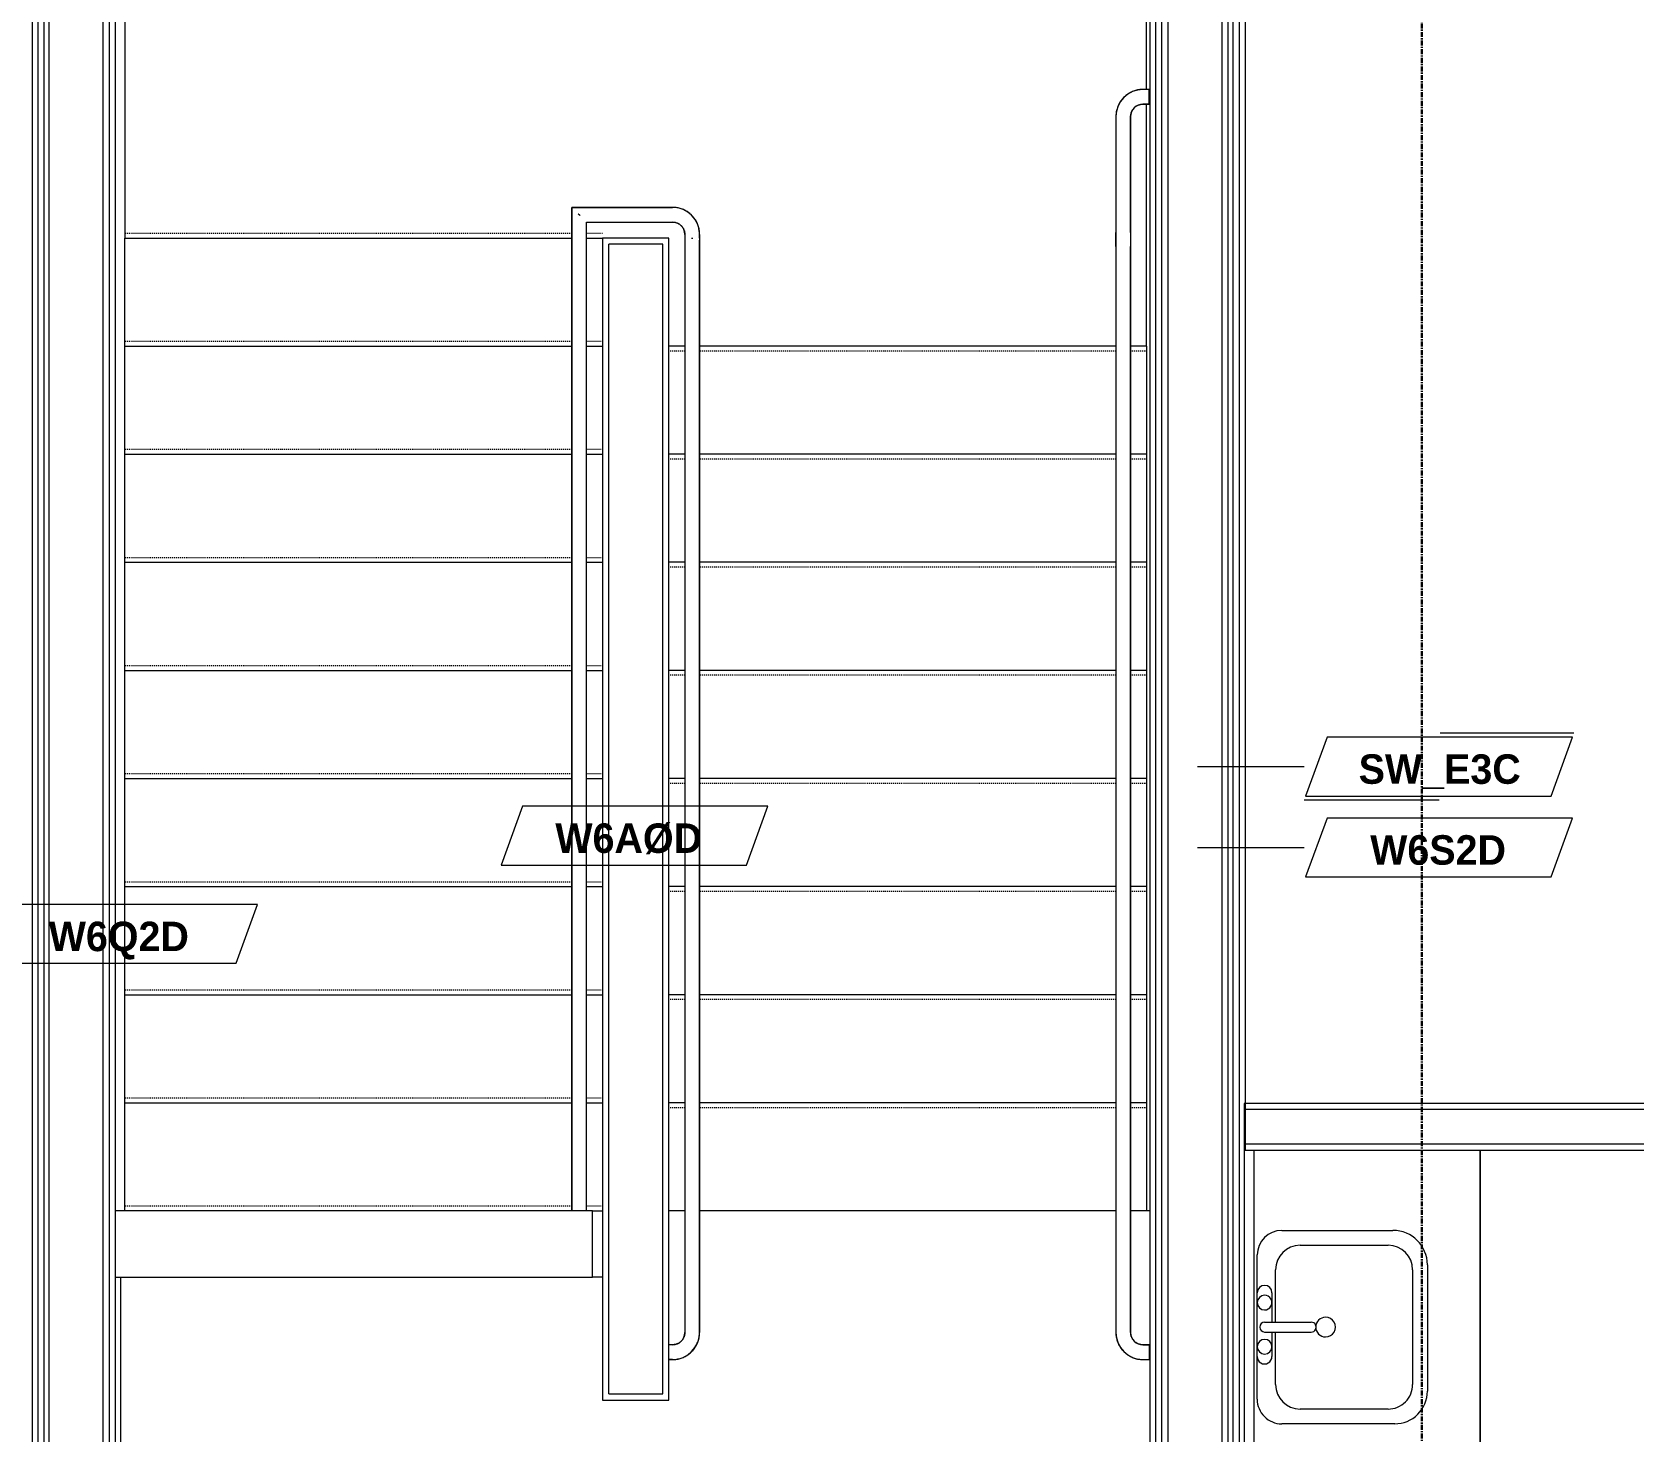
# Model space of a CAD drawing. Header units: inches. Extents: x -4058 to -1781, y 9814 to 12264.
# Drawn here: x -2641.7 to -2478.7, y 11907.7 to 12050.2 of the extents above; entities that cross this region are included whole.
import ezdxf

# ---------------------------------------------------------------- set-up
doc = ezdxf.new("R2010")
doc.units = ezdxf.units.IN
doc.header["$MEASUREMENT"] = 0
doc.linetypes.add('Grid Line 1_2_', pattern=[0.875, 0.5, -0.125, 0.125, -0.125])
doc.linetypes.add('Overhead 1_16_', pattern=[0.101562, 0.0625, -0.039062])
for name, color, linetype, lineweight in [('0-1', 7, 'Continuous', 5), ('0-2', 7, 'Continuous', 9), ('A-FLOR-1', 7, 'Continuous', 9), ('A-FLOR-2', 192, 'Continuous', 9), ('A-FLOR-HRAL-1', 7, 'Continuous', 9), ('A-WALL', 113, 'Continuous', 18), ('A-WALL-2', 250, 'Continuous', 18), ('A-WALL-3', 113, 'Continuous', 9), ('A-WALL-IDEN', 211, 'Continuous', 9), ('I-WALL-1', 7, 'Continuous', 9), ('P-SANR-FIXT', 6, 'Continuous', 9), ('Q-CASE', 31, 'Continuous', 9), ('Q-CASE-1', 7, 'Continuous', 9), ('S-GRID-1', 1, 'Grid Line 1_2_', 30), ('S-STRS-1', 7, 'Continuous', 9), ('S-STRS-2', 7, 'Overhead 1_16_', 9)]:
    doc.layers.add(name, color=color, linetype=linetype, lineweight=lineweight)
doc.styles.add('Century Gothic_B', font='GOTHICB.TTF', dxfattribs={"height": 3})

# ---------------------------------------------------------------- blocks, each defined once
blk = doc.blocks.new('Top Rail Type - Top Rail_Internal_-2690360-UNITS PLANS - 3RD FLOOR')
at = {"layer": 'A-FLOR-HRAL-1'}
for p, q in [((-2586.81, 12032.31), (-2586.81, 12029.75)), ((-2576.56, 12032.31), (-2586.81, 12032.31)), ((-2585.31, 12029.75), (-2585.31, 12030.81)), ((-2585.31, 12030.81), (-2576.56, 12030.81)), ((-2586.81, 12029.1), (-2586.81, 11930.19)), ((-2585.31, 11930.19), (-2585.31, 12029.1)), ((-2575.31, 12029.56), (-2575.31, 12029.17)), ((-2575.31, 12028.98), (-2575.31, 12017.8)), ((-2573.81, 12029.17), (-2573.81, 12029.56)), ((-2573.81, 12017.8), (-2573.81, 12028.98)), ((-2575.31, 12017.8), (-2575.31, 11930.28)), ((-2573.81, 11930.28), (-2573.81, 12017.8)), ((-2575.31, 11929.63), (-2575.31, 11917.81)), ((-2573.81, 11917.81), (-2573.81, 11929.63)), ((-2576.56, 11916.56), (-2576.94, 11916.56)), ((-2576.94, 11915.06), (-2576.56, 11915.06))]:
    blk.add_line(p, q, dxfattribs=at)
at = {"layer": 'A-FLOR-HRAL-1', "flags": 128}
for points in [[(-2573.81, 12029.56), (-2573.81, 12029.67), (-2573.82, 12029.78), (-2573.83, 12029.89), (-2573.85, 12030), (-2573.87, 12030.11), (-2573.89, 12030.22), (-2573.92, 12030.32), (-2573.95, 12030.43), (-2573.99, 12030.53), (-2574.03, 12030.64), (-2574.07, 12030.74), (-2574.12, 12030.83), (-2574.17, 12030.93), (-2574.23, 12031.03), (-2574.29, 12031.12), (-2574.36, 12031.21), (-2574.42, 12031.29), (-2574.49, 12031.38), (-2574.57, 12031.46), (-2574.65, 12031.54), (-2574.73, 12031.61), (-2574.81, 12031.68), (-2574.9, 12031.75), (-2574.98, 12031.82), (-2575.08, 12031.88), (-2575.17, 12031.94), (-2575.27, 12031.99), (-2575.36, 12032.04), (-2575.46, 12032.09), (-2575.56, 12032.13), (-2575.67, 12032.17), (-2575.77, 12032.2), (-2575.88, 12032.23), (-2575.99, 12032.25), (-2576.09, 12032.27), (-2576.2, 12032.29), (-2576.31, 12032.3), (-2576.42, 12032.31), (-2576.53, 12032.31), (-2576.56, 12032.31)], [(-2576.56, 12030.81), (-2576.51, 12030.81), (-2576.46, 12030.81), (-2576.41, 12030.81), (-2576.36, 12030.8), (-2576.31, 12030.79), (-2576.26, 12030.78), (-2576.22, 12030.77), (-2576.17, 12030.75), (-2576.12, 12030.73), (-2576.07, 12030.72), (-2576.03, 12030.7), (-2575.98, 12030.67), (-2575.94, 12030.65), (-2575.9, 12030.62), (-2575.86, 12030.6), (-2575.81, 12030.57), (-2575.78, 12030.54), (-2575.74, 12030.5), (-2575.7, 12030.47), (-2575.66, 12030.44), (-2575.63, 12030.4), (-2575.6, 12030.36), (-2575.57, 12030.32), (-2575.54, 12030.28), (-2575.51, 12030.24), (-2575.48, 12030.2), (-2575.46, 12030.15), (-2575.44, 12030.11), (-2575.42, 12030.06), (-2575.4, 12030.02), (-2575.38, 12029.97), (-2575.36, 12029.92), (-2575.35, 12029.87), (-2575.34, 12029.83), (-2575.33, 12029.78), (-2575.32, 12029.73), (-2575.32, 12029.68), (-2575.31, 12029.63), (-2575.31, 12029.58), (-2575.31, 12029.56)], [(-2586.81, 12029.75), (-2586.81, 12029.7), (-2586.81, 12029.65), (-2586.81, 12029.6), (-2586.81, 12029.55), (-2586.81, 12029.5), (-2586.81, 12029.45), (-2586.81, 12029.4), (-2586.81, 12029.36), (-2586.81, 12029.31), (-2586.81, 12029.26), (-2586.81, 12029.22), (-2586.81, 12029.17), (-2586.81, 12029.13), (-2586.81, 12029.1)], [(-2585.31, 12029.1), (-2585.31, 12029.14), (-2585.31, 12029.19), (-2585.31, 12029.23), (-2585.31, 12029.28), (-2585.31, 12029.33), (-2585.31, 12029.37), (-2585.31, 12029.42), (-2585.31, 12029.47), (-2585.31, 12029.52), (-2585.31, 12029.57), (-2585.31, 12029.62), (-2585.31, 12029.67), (-2585.31, 12029.72), (-2585.31, 12029.75)], [(-2575.31, 11930.28), (-2575.31, 11930.24), (-2575.31, 11930.19), (-2575.31, 11930.15), (-2575.31, 11930.1), (-2575.31, 11930.05), (-2575.31, 11930.01), (-2575.31, 11929.96), (-2575.31, 11929.91), (-2575.31, 11929.86), (-2575.31, 11929.81), (-2575.31, 11929.76), (-2575.31, 11929.71), (-2575.31, 11929.66), (-2575.31, 11929.63)], [(-2573.81, 11929.63), (-2573.81, 11929.68), (-2573.81, 11929.73), (-2573.81, 11929.78), (-2573.81, 11929.83), (-2573.81, 11929.88), (-2573.81, 11929.93), (-2573.81, 11929.97), (-2573.81, 11930.02), (-2573.81, 11930.07), (-2573.81, 11930.12), (-2573.81, 11930.16), (-2573.81, 11930.21), (-2573.81, 11930.25), (-2573.81, 11930.28)], [(-2576.56, 11915.06), (-2576.45, 11915.07), (-2576.34, 11915.07), (-2576.23, 11915.08), (-2576.12, 11915.1), (-2576.01, 11915.12), (-2575.91, 11915.14), (-2575.8, 11915.17), (-2575.7, 11915.2), (-2575.59, 11915.24), (-2575.49, 11915.28), (-2575.39, 11915.33), (-2575.29, 11915.38), (-2575.19, 11915.43), (-2575.1, 11915.48), (-2575.01, 11915.54), (-2574.92, 11915.61), (-2574.83, 11915.68), (-2574.75, 11915.75), (-2574.67, 11915.82), (-2574.59, 11915.9), (-2574.51, 11915.98), (-2574.44, 11916.06), (-2574.37, 11916.15), (-2574.31, 11916.24), (-2574.25, 11916.33), (-2574.19, 11916.42), (-2574.14, 11916.52), (-2574.09, 11916.62), (-2574.04, 11916.72), (-2574, 11916.82), (-2573.96, 11916.92), (-2573.93, 11917.03), (-2573.9, 11917.13), (-2573.87, 11917.24), (-2573.85, 11917.35), (-2573.83, 11917.46), (-2573.82, 11917.57), (-2573.81, 11917.67), (-2573.81, 11917.78), (-2573.81, 11917.81)], [(-2575.31, 11917.81), (-2575.31, 11917.76), (-2575.32, 11917.71), (-2575.32, 11917.66), (-2575.33, 11917.62), (-2575.34, 11917.57), (-2575.35, 11917.52), (-2575.36, 11917.47), (-2575.37, 11917.42), (-2575.39, 11917.37), (-2575.41, 11917.33), (-2575.43, 11917.28), (-2575.45, 11917.24), (-2575.48, 11917.19), (-2575.5, 11917.15), (-2575.53, 11917.11), (-2575.56, 11917.07), (-2575.59, 11917.03), (-2575.62, 11916.99), (-2575.66, 11916.95), (-2575.69, 11916.92), (-2575.73, 11916.88), (-2575.76, 11916.85), (-2575.8, 11916.82), (-2575.84, 11916.79), (-2575.89, 11916.76), (-2575.93, 11916.74), (-2575.97, 11916.71), (-2576.02, 11916.69), (-2576.06, 11916.67), (-2576.11, 11916.65), (-2576.16, 11916.63), (-2576.2, 11916.62), (-2576.25, 11916.6), (-2576.3, 11916.59), (-2576.35, 11916.58), (-2576.4, 11916.58), (-2576.45, 11916.57), (-2576.5, 11916.57), (-2576.55, 11916.56), (-2576.56, 11916.56)]]:
    blk.add_lwpolyline(points, dxfattribs=at)
at = {"layer": 'A-FLOR-HRAL-1'}
blk.add_open_spline([(-2585.97, 12031.47), (-2585.98, 12031.49), (-2586.01, 12031.52), (-2586.06, 12031.56), (-2586.11, 12031.61), (-2586.14, 12031.64), (-2586.15, 12031.66)], degree=3, knots=[0.46086968, 0.46086968, 0.46086968, 0.46086968, 0.47916667, 0.5, 0.52083333, 0.53913032, 0.53913032, 0.53913032, 0.53913032], dxfattribs=at)
blk.add_open_spline([(-2574.64, 12029.19), (-2574.61, 12029.19), (-2574.56, 12029.19), (-2574.51, 12029.19), (-2574.48, 12029.19)], degree=3, dxfattribs=at)
blk = doc.blocks.new('Top Rail Type - Top Rail_Internal_-V1-UNITS PLANS - 3RD FLOOR')
at = {"layer": 'A-FLOR-HRAL-1'}
for p, q in [((-2586.81, 12032.31), (-2576.56, 12032.31)), ((-2586.81, 12029.75), (-2586.81, 12032.31)), ((-2585.31, 12030.81), (-2576.56, 12030.81)), ((-2585.31, 12029.75), (-2585.31, 12030.81)), ((-2586.81, 12028.71), (-2586.81, 12029.75)), ((-2585.31, 12028.71), (-2585.31, 12029.75)), ((-2575.31, 12029.56), (-2575.31, 12029.19)), ((-2575.31, 12029.19), (-2575.31, 11930.67)), ((-2573.81, 12029.56), (-2573.81, 12029.19)), ((-2573.81, 12029.19), (-2573.81, 11930.67)), ((-2586.81, 11930.19), (-2586.81, 12028.71)), ((-2585.31, 11930.19), (-2585.31, 12028.71)), ((-2575.31, 11930.67), (-2575.31, 11929.63)), ((-2575.31, 11929.63), (-2575.31, 11917.81)), ((-2573.81, 11930.67), (-2573.81, 11929.63)), ((-2573.81, 11929.63), (-2573.81, 11917.81)), ((-2576.56, 11916.56), (-2576.94, 11916.56)), ((-2576.56, 11915.06), (-2576.94, 11915.06))]:
    blk.add_line(p, q, dxfattribs=at)
for centre, radius, start, end in [((-2576.56, 12029.56), 2.75, 0, 90), ((-2576.56, 12029.56), 1.25, 0, 90), ((-2576.56, 11917.81), 1.25, 270, 0), ((-2576.56, 11917.81), 2.75, 270, 0)]:
    blk.add_arc(centre, radius, start, end, dxfattribs=at)
blk = doc.blocks.new('Top Rail Type - Top Rail_Internal_-2690362-UNITS PLANS - 3RD FLOOR')
at = {"layer": 'A-FLOR-HRAL-1'}
for p, q in [((-2528.06, 12044.31), (-2528.69, 12044.31)), ((-2528.06, 12043.66), (-2528.06, 12043.47)), ((-2528.69, 12042.81), (-2528.06, 12042.81)), ((-2531.44, 12041.56), (-2531.44, 12029.75)), ((-2529.94, 12029.75), (-2529.94, 12041.56)), ((-2531.44, 12028.32), (-2531.44, 12017.8)), ((-2529.94, 12017.8), (-2529.94, 12028.32)), ((-2531.44, 12017.8), (-2531.44, 11930.28)), ((-2529.94, 11930.28), (-2529.94, 12017.8)), ((-2531.44, 11929.63), (-2531.44, 11917.81)), ((-2529.94, 11917.81), (-2529.94, 11929.63)), ((-2528.06, 11916.56), (-2528.69, 11916.56)), ((-2528.69, 11915.06), (-2528.06, 11915.06)), ((-2528.06, 11915.91), (-2528.06, 11915.72))]:
    blk.add_line(p, q, dxfattribs=at)
at = {"layer": 'A-FLOR-HRAL-1', "flags": 128}
for points in [[(-2528.69, 12044.31), (-2528.8, 12044.31), (-2528.91, 12044.31), (-2529.02, 12044.29), (-2529.12, 12044.28), (-2529.23, 12044.26), (-2529.34, 12044.24), (-2529.45, 12044.21), (-2529.55, 12044.17), (-2529.65, 12044.14), (-2529.76, 12044.1), (-2529.86, 12044.05), (-2529.96, 12044), (-2530.05, 12043.95), (-2530.15, 12043.89), (-2530.24, 12043.83), (-2530.33, 12043.77), (-2530.42, 12043.7), (-2530.5, 12043.63), (-2530.58, 12043.56), (-2530.66, 12043.48), (-2530.73, 12043.4), (-2530.81, 12043.32), (-2530.87, 12043.23), (-2530.94, 12043.14), (-2531, 12043.05), (-2531.06, 12042.96), (-2531.11, 12042.86), (-2531.16, 12042.76), (-2531.21, 12042.66), (-2531.25, 12042.56), (-2531.29, 12042.46), (-2531.32, 12042.35), (-2531.35, 12042.25), (-2531.38, 12042.14), (-2531.4, 12042.03), (-2531.41, 12041.92), (-2531.42, 12041.81), (-2531.43, 12041.7), (-2531.44, 12041.59), (-2531.44, 12041.56)], [(-2529.94, 12041.56), (-2529.94, 12041.61), (-2529.93, 12041.66), (-2529.93, 12041.71), (-2529.92, 12041.76), (-2529.91, 12041.81), (-2529.9, 12041.86), (-2529.89, 12041.91), (-2529.87, 12041.96), (-2529.86, 12042), (-2529.84, 12042.05), (-2529.82, 12042.1), (-2529.79, 12042.14), (-2529.77, 12042.19), (-2529.75, 12042.23), (-2529.72, 12042.27), (-2529.69, 12042.31), (-2529.66, 12042.35), (-2529.63, 12042.39), (-2529.59, 12042.43), (-2529.56, 12042.46), (-2529.52, 12042.5), (-2529.48, 12042.53), (-2529.44, 12042.56), (-2529.4, 12042.59), (-2529.36, 12042.62), (-2529.32, 12042.64), (-2529.28, 12042.67), (-2529.23, 12042.69), (-2529.19, 12042.71), (-2529.14, 12042.73), (-2529.09, 12042.75), (-2529.04, 12042.76), (-2529, 12042.78), (-2528.95, 12042.79), (-2528.9, 12042.8), (-2528.85, 12042.8), (-2528.8, 12042.81), (-2528.75, 12042.81), (-2528.7, 12042.81), (-2528.69, 12042.81)], [(-2531.44, 12028.32), (-2531.44, 12028.42), (-2531.44, 12028.51), (-2531.44, 12028.61), (-2531.44, 12028.71), (-2531.44, 12028.82), (-2531.44, 12028.92), (-2531.44, 12029.03), (-2531.44, 12029.13), (-2531.44, 12029.24), (-2531.44, 12029.35), (-2531.44, 12029.46), (-2531.44, 12029.57), (-2531.44, 12029.68), (-2531.44, 12029.75)], [(-2529.94, 12029.75), (-2529.94, 12029.64), (-2529.94, 12029.53), (-2529.94, 12029.42), (-2529.94, 12029.31), (-2529.94, 12029.2), (-2529.94, 12029.1), (-2529.94, 12028.99), (-2529.94, 12028.89), (-2529.94, 12028.78), (-2529.94, 12028.68), (-2529.94, 12028.58), (-2529.94, 12028.48), (-2529.94, 12028.38), (-2529.94, 12028.32)], [(-2531.44, 11930.28), (-2531.44, 11930.24), (-2531.44, 11930.19), (-2531.44, 11930.15), (-2531.44, 11930.1), (-2531.44, 11930.05), (-2531.44, 11930.01), (-2531.44, 11929.96), (-2531.44, 11929.91), (-2531.44, 11929.86), (-2531.44, 11929.81), (-2531.44, 11929.76), (-2531.44, 11929.71), (-2531.44, 11929.66), (-2531.44, 11929.63)], [(-2529.94, 11929.63), (-2529.94, 11929.68), (-2529.94, 11929.73), (-2529.94, 11929.78), (-2529.94, 11929.83), (-2529.94, 11929.88), (-2529.94, 11929.93), (-2529.94, 11929.97), (-2529.94, 11930.02), (-2529.94, 11930.07), (-2529.94, 11930.12), (-2529.94, 11930.16), (-2529.94, 11930.21), (-2529.94, 11930.25), (-2529.94, 11930.28)], [(-2531.44, 11917.81), (-2531.43, 11917.7), (-2531.43, 11917.59), (-2531.42, 11917.49), (-2531.4, 11917.38), (-2531.38, 11917.27), (-2531.36, 11917.16), (-2531.33, 11917.05), (-2531.3, 11916.95), (-2531.26, 11916.85), (-2531.22, 11916.74), (-2531.17, 11916.64), (-2531.13, 11916.54), (-2531.07, 11916.45), (-2531.02, 11916.35), (-2530.96, 11916.26), (-2530.89, 11916.17), (-2530.82, 11916.09), (-2530.75, 11916), (-2530.68, 11915.92), (-2530.6, 11915.84), (-2530.52, 11915.77), (-2530.44, 11915.69), (-2530.35, 11915.63), (-2530.26, 11915.56), (-2530.17, 11915.5), (-2530.08, 11915.44), (-2529.98, 11915.39), (-2529.88, 11915.34), (-2529.78, 11915.29), (-2529.68, 11915.25), (-2529.58, 11915.21), (-2529.47, 11915.18), (-2529.37, 11915.15), (-2529.26, 11915.13), (-2529.15, 11915.1), (-2529.04, 11915.09), (-2528.94, 11915.08), (-2528.83, 11915.07), (-2528.72, 11915.06), (-2528.69, 11915.06)], [(-2528.69, 11916.56), (-2528.74, 11916.57), (-2528.79, 11916.57), (-2528.84, 11916.57), (-2528.89, 11916.58), (-2528.93, 11916.59), (-2528.98, 11916.6), (-2529.03, 11916.61), (-2529.08, 11916.63), (-2529.13, 11916.64), (-2529.17, 11916.66), (-2529.22, 11916.68), (-2529.26, 11916.71), (-2529.31, 11916.73), (-2529.35, 11916.76), (-2529.39, 11916.78), (-2529.43, 11916.81), (-2529.47, 11916.84), (-2529.51, 11916.87), (-2529.55, 11916.91), (-2529.58, 11916.94), (-2529.62, 11916.98), (-2529.65, 11917.02), (-2529.68, 11917.06), (-2529.71, 11917.1), (-2529.74, 11917.14), (-2529.76, 11917.18), (-2529.79, 11917.23), (-2529.81, 11917.27), (-2529.83, 11917.32), (-2529.85, 11917.36), (-2529.87, 11917.41), (-2529.88, 11917.46), (-2529.9, 11917.5), (-2529.91, 11917.55), (-2529.92, 11917.6), (-2529.93, 11917.65), (-2529.93, 11917.7), (-2529.93, 11917.75), (-2529.94, 11917.8), (-2529.94, 11917.81)]]:
    blk.add_lwpolyline(points, dxfattribs=at)
blk = doc.blocks.new('Top Rail Type - Top Rail_Internal_-V4-UNITS PLANS - 3RD FLOOR')
at = {"layer": 'A-FLOR-HRAL-1'}
for p, q in [((-2528.06, 12044.31), (-2528.69, 12044.31)), ((-2528.06, 12042.81), (-2528.06, 12044.31)), ((-2528.06, 12042.81), (-2528.69, 12042.81)), ((-2531.44, 12041.56), (-2531.44, 12029.75)), ((-2529.94, 12041.56), (-2529.94, 12029.75)), ((-2531.44, 12029.75), (-2531.44, 12028.71)), ((-2529.94, 12029.75), (-2529.94, 12028.71)), ((-2531.44, 12028.71), (-2531.44, 11930.67)), ((-2529.94, 12028.71), (-2529.94, 11930.67)), ((-2531.44, 11930.67), (-2531.44, 11929.63)), ((-2531.44, 11929.63), (-2531.44, 11917.81)), ((-2529.94, 11930.67), (-2529.94, 11929.63)), ((-2529.94, 11929.63), (-2529.94, 11917.81)), ((-2528.69, 11916.56), (-2528.06, 11916.56)), ((-2528.06, 11916.56), (-2528.06, 11915.06)), ((-2528.69, 11915.06), (-2528.06, 11915.06))]:
    blk.add_line(p, q, dxfattribs=at)
for centre, radius, start, end in [((-2528.69, 12041.56), 2.75, 90, 180), ((-2528.69, 12041.56), 1.25, 90, 180), ((-2528.69, 11917.81), 2.75, 180, 270), ((-2528.69, 11917.81), 1.25, 180, 270)]:
    blk.add_arc(centre, radius, start, end, dxfattribs=at)
blk = doc.blocks.new('top of stairs parapet wall1 - top of stairs parapet wall-2378403-UNITS PLANS - 3RD FLOOR')
at = {"layer": 'Q-CASE-1'}
for p, q in [((-2583.7, 10168.59), (-2632.25, 10168.59)), ((-2583.7, 10161.84), (-2583.7, 10168.59)), ((-2632.25, 10161.84), (-2583.7, 10161.84))]:
    blk.add_line(p, q, dxfattribs=at)
blk = doc.blocks.new('CTR - 1st Phase -Stairs _ Elevators_rvt-1-UNITS PLANS - 3RD FLOOR')
at = {"layer": 'A-FLOR-1'}
for p, q in [((-2575.31, 11930.19), (-2576.94, 11930.19)), ((-2531.44, 11930.19), (-2573.81, 11930.19)), ((-2528, 11930.19), (-2529.94, 11930.19)), ((-2632.75, 11923.44), (-2632.75, 11844.57))]:
    blk.add_line(p, q, dxfattribs=at)
at = {"layer": 'A-WALL-2'}
for p, q in [((-2641.12, 11836.19), (-2641.12, 12081.69)), ((-2640.5, 11836.81), (-2640.5, 12081.69)), ((-2640, 11837.31), (-2640, 12081.69)), ((-2634.5, 11842.81), (-2634.5, 12081.69)), ((-2633.87, 11843.44), (-2633.87, 12081.69)), ((-2527.37, 11844.06), (-2527.37, 12081.69)), ((-2526.75, 11844.06), (-2526.75, 12081.69)), ((-2526.12, 11844.06), (-2526.12, 12081.69)), ((-2520.62, 11844.06), (-2520.62, 12081.69)), ((-2520, 11844.06), (-2520, 12081.69)), ((-2519.5, 11844.06), (-2519.5, 12081.69)), ((-2518.87, 11844.06), (-2518.87, 12081.69)), ((-2583.06, 11911.56), (-2583.06, 12028.56)), ((-2577.56, 12028.56), (-2583.06, 12028.56)), ((-2577.56, 11911.56), (-2577.56, 12028.56)), ((-2583.06, 11911.56), (-2577.56, 11911.56))]:
    blk.add_line(p, q, dxfattribs=at)
at = {"layer": 'I-WALL-1'}
for p, q in [((-2641.75, 12081.69), (-2641.75, 11835.56)), ((-2633.25, 11844.06), (-2633.25, 12081.69)), ((-2528, 12081.69), (-2528, 11844.06)), ((-2518.25, 11936.36), (-2518.25, 12081.69)), ((-2583.69, 12029.19), (-2583.69, 11910.94)), ((-2583.06, 12029.19), (-2583.69, 12029.19)), ((-2577.56, 12029.19), (-2583.06, 12029.19)), ((-2576.94, 12029.19), (-2577.56, 12029.19)), ((-2576.94, 11910.94), (-2576.94, 12029.19)), ((-2584.7, 11930.19), (-2583.69, 11930.19)), ((-2583.69, 11923.44), (-2584.7, 11923.44)), ((-2583.69, 11910.94), (-2583.06, 11910.94)), ((-2583.06, 11910.94), (-2577.56, 11910.94)), ((-2577.56, 11910.94), (-2576.94, 11910.94))]:
    blk.add_line(p, q, dxfattribs=at)
at = {"layer": 'S-STRS-1'}
for p, q in [((-2632.31, 12081.06), (-2632.31, 12029.19)), ((-2528.31, 12044.31), (-2528.31, 12081.06)), ((-2528.31, 12018.19), (-2528.31, 12042.81)), ((-2632.31, 12029.19), (-2586.81, 12029.19)), ((-2632.31, 12018.19), (-2632.31, 12029.19)), ((-2585.31, 12029.19), (-2583.69, 12029.19)), ((-2632.31, 12007.19), (-2632.31, 12018.19)), ((-2632.31, 12018.19), (-2586.81, 12018.19)), ((-2585.31, 12018.19), (-2583.69, 12018.19)), ((-2575.31, 12018.19), (-2576.94, 12018.19)), ((-2531.44, 12018.19), (-2573.81, 12018.19)), ((-2528.31, 12018.19), (-2529.94, 12018.19)), ((-2528.31, 12018.19), (-2528.31, 12007.19)), ((-2632.31, 11996.19), (-2632.31, 12007.19)), ((-2632.31, 12007.19), (-2586.81, 12007.19)), ((-2585.31, 12007.19), (-2583.69, 12007.19)), ((-2575.31, 12007.19), (-2576.94, 12007.19)), ((-2531.44, 12007.19), (-2573.81, 12007.19)), ((-2528.31, 12007.19), (-2529.94, 12007.19)), ((-2528.31, 12007.19), (-2528.31, 11996.19)), ((-2632.31, 11985.19), (-2632.31, 11996.19)), ((-2632.31, 11996.19), (-2586.81, 11996.19)), ((-2585.31, 11996.19), (-2583.69, 11996.19)), ((-2575.31, 11996.19), (-2576.94, 11996.19)), ((-2531.44, 11996.19), (-2573.81, 11996.19)), ((-2528.31, 11996.19), (-2529.94, 11996.19)), ((-2528.31, 11996.19), (-2528.31, 11985.19)), ((-2632.31, 11974.19), (-2632.31, 11985.19)), ((-2632.31, 11985.19), (-2586.81, 11985.19)), ((-2585.31, 11985.19), (-2583.69, 11985.19)), ((-2575.31, 11985.19), (-2576.94, 11985.19)), ((-2531.44, 11985.19), (-2573.81, 11985.19)), ((-2528.31, 11985.19), (-2529.94, 11985.19)), ((-2528.31, 11985.19), (-2528.31, 11974.19)), ((-2632.31, 11963.19), (-2632.31, 11974.19)), ((-2632.31, 11974.19), (-2586.81, 11974.19)), ((-2585.31, 11974.19), (-2583.69, 11974.19)), ((-2575.31, 11974.19), (-2576.94, 11974.19)), ((-2531.44, 11974.19), (-2573.81, 11974.19)), ((-2528.31, 11974.19), (-2529.94, 11974.19)), ((-2528.31, 11974.19), (-2528.31, 11963.19)), ((-2632.31, 11952.19), (-2632.31, 11963.19)), ((-2632.31, 11963.19), (-2586.81, 11963.19)), ((-2585.31, 11963.19), (-2583.69, 11963.19)), ((-2575.31, 11963.19), (-2576.94, 11963.19)), ((-2531.44, 11963.19), (-2573.81, 11963.19)), ((-2528.31, 11963.19), (-2529.94, 11963.19)), ((-2528.31, 11963.19), (-2528.31, 11952.19)), ((-2632.31, 11941.19), (-2632.31, 11952.19)), ((-2632.31, 11952.19), (-2586.81, 11952.19)), ((-2585.31, 11952.19), (-2583.69, 11952.19)), ((-2575.31, 11952.19), (-2576.94, 11952.19)), ((-2531.44, 11952.19), (-2573.81, 11952.19)), ((-2528.31, 11952.19), (-2529.94, 11952.19)), ((-2528.31, 11952.19), (-2528.31, 11941.19)), ((-2632.31, 11930.19), (-2632.31, 11941.19)), ((-2632.31, 11941.19), (-2586.81, 11941.19)), ((-2585.31, 11941.19), (-2583.69, 11941.19)), ((-2575.31, 11941.19), (-2576.94, 11941.19)), ((-2531.44, 11941.19), (-2573.81, 11941.19)), ((-2528.31, 11941.19), (-2529.94, 11941.19)), ((-2528.31, 11941.19), (-2528.31, 11930.19))]:
    blk.add_line(p, q, dxfattribs=at)
at = {"layer": 'S-STRS-2'}
for p, q in [((-2632.31, 12029.69), (-2586.81, 12029.69)), ((-2585.31, 12029.69), (-2583.69, 12029.69)), ((-2632.31, 12018.69), (-2586.81, 12018.69)), ((-2585.31, 12018.69), (-2583.69, 12018.69)), ((-2575.31, 12017.69), (-2576.94, 12017.69)), ((-2531.44, 12017.69), (-2573.81, 12017.69)), ((-2528.31, 12017.69), (-2529.94, 12017.69)), ((-2632.31, 12007.69), (-2586.81, 12007.69)), ((-2585.31, 12007.69), (-2583.69, 12007.69)), ((-2575.31, 12006.69), (-2576.94, 12006.69)), ((-2531.44, 12006.69), (-2573.81, 12006.69)), ((-2528.31, 12006.69), (-2529.94, 12006.69)), ((-2632.31, 11996.69), (-2586.81, 11996.69)), ((-2585.31, 11996.69), (-2583.69, 11996.69)), ((-2575.31, 11995.69), (-2576.94, 11995.69)), ((-2531.44, 11995.69), (-2573.81, 11995.69)), ((-2528.31, 11995.69), (-2529.94, 11995.69)), ((-2632.31, 11985.69), (-2586.81, 11985.69)), ((-2585.31, 11985.69), (-2583.69, 11985.69)), ((-2575.31, 11984.69), (-2576.94, 11984.69)), ((-2531.44, 11984.69), (-2573.81, 11984.69)), ((-2528.31, 11984.69), (-2529.94, 11984.69)), ((-2632.31, 11974.69), (-2586.81, 11974.69)), ((-2585.31, 11974.69), (-2583.69, 11974.69)), ((-2575.31, 11973.69), (-2576.94, 11973.69)), ((-2531.44, 11973.69), (-2573.81, 11973.69)), ((-2528.31, 11973.69), (-2529.94, 11973.69)), ((-2632.31, 11963.69), (-2586.81, 11963.69)), ((-2585.31, 11963.69), (-2583.69, 11963.69)), ((-2575.31, 11962.69), (-2576.94, 11962.69)), ((-2531.44, 11962.69), (-2573.81, 11962.69)), ((-2528.31, 11962.69), (-2529.94, 11962.69)), ((-2632.31, 11952.69), (-2586.81, 11952.69)), ((-2585.31, 11952.69), (-2583.69, 11952.69)), ((-2575.31, 11951.69), (-2576.94, 11951.69)), ((-2531.44, 11951.69), (-2573.81, 11951.69)), ((-2528.31, 11951.69), (-2529.94, 11951.69)), ((-2632.31, 11941.69), (-2586.81, 11941.69)), ((-2585.31, 11941.69), (-2583.69, 11941.69)), ((-2575.31, 11940.69), (-2576.94, 11940.69)), ((-2531.44, 11940.69), (-2573.81, 11940.69)), ((-2528.31, 11940.69), (-2529.94, 11940.69)), ((-2632.31, 11930.69), (-2586.81, 11930.69)), ((-2585.31, 11930.69), (-2583.69, 11930.69))]:
    blk.add_line(p, q, dxfattribs=at)
at = {"layer": '0-2'}
for name, p in [('Top Rail Type - Top Rail_Internal_-2690362-UNITS PLANS - 3RD FLOOR', (0, 0)), ('Top Rail Type - Top Rail_Internal_-V4-UNITS PLANS - 3RD FLOOR', (0, 0)), ('Top Rail Type - Top Rail_Internal_-2690360-UNITS PLANS - 3RD FLOOR', (0, 0)), ('Top Rail Type - Top Rail_Internal_-V1-UNITS PLANS - 3RD FLOOR', (0, 0)), ('top of stairs parapet wall1 - top of stairs parapet wall-2378403-UNITS PLANS - 3RD FLOOR', (-1, 1761.6))]:
    blk.add_blockref(name, p, dxfattribs=at)
blk = doc.blocks.new('CTR - 1st Phase - Structure_rvt-1-UNITS PLANS - 3RD FLOOR')
at = {"layer": 'S-GRID-1'}
blk.add_line((-2500.32, 9814.03), (-2500.32, 12247.5), dxfattribs=at)
blk = doc.blocks.new('Bath Vanity - Bath Vanity 60_-V18-UNITS PLANS - 3RD FLOOR')
at = {"layer": 'Q-CASE'}
for p, q in [((-29.26, -1), (-29.26, -24)), ((-29.26, -24), (30.74, -24))]:
    blk.add_line(p, q, dxfattribs=at)
blk = doc.blocks.new('BATHROOM MIRROR - BATHROOM MIRROR  60_-3809435-UNITS PLANS - 3RD FLOOR')
at = {"layer": 'Q-CASE'}
for p, q in [((30.74, 24), (-29.26, 24)), ((-29.26, 23), (-29.26, 24)), ((-29.26, 23), (30.74, 23)), ((30.74, 24), (30.74, 23))]:
    blk.add_line(p, q, dxfattribs=at)
blk = doc.blocks.new('M_Sink Vanity-Square - 500 x 440mm-1372835-UNITS PLANS - 3RD FLOOR')
at = {"layer": 'P-SANR-FIXT'}
for p, q in [((-5.72, 10.23), (7.14, 10.23)), ((-5.22, 8.73), (6.46, 8.73)), ((-9.22, -4.59), (-9.22, 6.73)), ((10.46, 6.91), (10.46, -4.59)), ((-7.72, -2.72), (-7.72, 6.23)), ((8.96, 6.23), (8.96, -2.72)), ((0.12, -6.33), (0.12, -1.59)), ((1.12, -6.33), (1.12, -1.59)), ((0.12, -5.22), (-5.22, -5.22)), ((-2.88, -5.59), (0.12, -5.59)), ((6.46, -5.22), (1.12, -5.22)), ((1.12, -5.59), (3.62, -5.59)), ((7.96, -7.09), (-6.72, -7.09)), ((3.62, -7.09), (-2.88, -7.09))]:
    blk.add_line(p, q, dxfattribs=at)
for centre, radius, start, end in [((-5.72, 6.73), 3.5, 90, 180), ((7.14, 6.91), 3.32, 360, 90), ((-5.22, 6.23), 2.5, 90, 180), ((6.46, 6.23), 2.5, 360, 90), ((0.62, -0.13), 1, 360, 180), ((0.62, -0.13), 1, 180, 0), ((0.62, -1.59), 0.5, 360, 180), ((-5.22, -2.72), 2.5, 180, 270), ((6.46, -2.72), 2.5, 270, 360), ((-6.72, -4.59), 2.5, 180, 270), ((7.96, -4.59), 2.5, 270, 0), ((-2.88, -6.34), 0.75, 90, 270), ((-1.88, -6.34), 0.75, 360, 180), ((-1.88, -6.34), 0.75, 180, 0), ((0.62, -6.33), 0.5, 180, 0), ((2.62, -6.34), 0.75, 0, 180), ((2.62, -6.34), 0.75, 180, 0), ((3.62, -6.34), 0.75, 270, 90)]:
    blk.add_arc(centre, radius, start, end, dxfattribs=at)
blk = doc.blocks.new('Wall Tag - Arch Wall-3956453-UNITS PLANS - 3RD FLOOR')
at = {"layer": 'A-WALL-IDEN'}
for p, q in [((-0.3561, 0.0937), (-0.4244, -0.0937)), ((0.4244, 0.0937), (-0.3561, 0.0937)), ((0.3561, -0.0937), (0.4244, 0.0937)), ((-0.4244, -0.0937), (0.3561, -0.0937))]:
    blk.add_line(p, q, dxfattribs=at)
blk = doc.blocks.new('Wall Tag - Shear Wall-3956451-UNITS PLANS - 3RD FLOOR')
at = {"layer": 'A-WALL-IDEN'}
for p, q in [((0.4291, 0.1068), (0.0033, 0.1068)), ((-0.3561, 0.0937), (-0.4244, -0.0937)), ((0.4244, 0.0937), (-0.3561, 0.0937)), ((0.3561, -0.0937), (0.4244, 0.0937)), ((-0.4244, -0.0937), (0.3561, -0.0937)), ((0, -0.1068), (-0.4291, -0.1068))]:
    blk.add_line(p, q, dxfattribs=at)

msp = doc.modelspace()

# ---------------------------------------------------------------- linework, layer by layer
at = {"layer": 'A-FLOR-2'}
msp.add_line((-2494.37, 11936.36), (-2494.37, 11876.36), dxfattribs=at)
at = {"layer": 'A-WALL'}
for p, q in [((-2440.5, 11940.49), (-2518.37, 11940.49)), ((-2447.37, 11936.99), (-2518.37, 11936.99))]:
    msp.add_line(p, q, dxfattribs=at)
at = {"layer": 'A-WALL-3'}
for p, q in [((-2443.25, 11941.11), (-2518.37, 11941.11)), ((-2518.37, 11941.11), (-2518.37, 11936.36)), ((-2517.37, 11936.36), (-2448, 11936.36))]:
    msp.add_line(p, q, dxfattribs=at)
at = {"layer": 'A-WALL-IDEN'}
for p, q in [((-2523.12, 11975.4), (-2512.28, 11975.4)), ((-2523.12, 11967.17), (-2512.28, 11967.17))]:
    msp.add_line(p, q, dxfattribs=at)

# ---------------------------------------------------------------- block references
at = {"layer": '0-1'}
for name in ['CTR - 1st Phase - Structure_rvt-1-UNITS PLANS - 3RD FLOOR', 'CTR - 1st Phase -Stairs _ Elevators_rvt-1-UNITS PLANS - 3RD FLOOR']:
    msp.add_blockref(name, (0, 0), dxfattribs=at)
at = {"layer": 'A-WALL-IDEN', "xscale": 31.99999999999999, "yscale": 31.99999999999999, "zscale": 31.99999999999999}
for name, p in [('Wall Tag - Shear Wall-3956451-UNITS PLANS - 3RD FLOOR', (-2498.55, 11975.4)), ('Wall Tag - Arch Wall-3956453-UNITS PLANS - 3RD FLOOR', (-2580.43, 11968.38)), ('Wall Tag - Arch Wall-3956453-UNITS PLANS - 3RD FLOOR', (-2498.55, 11967.17)), ('Wall Tag - Arch Wall-3956453-UNITS PLANS - 3RD FLOOR', (-2632.37, 11958.38))]:
    msp.add_blockref(name, p, dxfattribs=at)
at = {"layer": 'P-SANR-FIXT', "rotation": 269.9999999999827}
msp.add_blockref('M_Sink Vanity-Square - 500 x 440mm-1372835-UNITS PLANS - 3RD FLOOR', (-2509.97, 11918.98), dxfattribs=at)
at = {"layer": 'Q-CASE'}
for name, p, rotation in [('BATHROOM MIRROR - BATHROOM MIRROR  60_-3809435-UNITS PLANS - 3RD FLOOR', (-2494.37, 11905.63), 89.99999999989187), ('Bath Vanity - Bath Vanity 60_-V18-UNITS PLANS - 3RD FLOOR', (-2518.37, 11905.63), 89.99999999981398)]:
    msp.add_blockref(name, p, dxfattribs=dict(at, rotation=rotation))

# ---------------------------------------------------------------- texts
at = {"layer": 'A-WALL-IDEN', "char_height": 3, "attachment_point": 1, "style": 'Century Gothic_B'}
for s, insert, width in [('SW_E3C', (-2506.73, 11976.65), 19.695), ('W6AØD', (-2588.49, 11969.62), 19.392), ('W6S2D', (-2505.56, 11968.42), 16.867), ('W6Q2D', (-2640.05, 11959.62), 18.483)]:
    msp.add_mtext(s, dxfattribs=dict(at, insert=insert, width=width))

doc.saveas('drawing.dxf')
